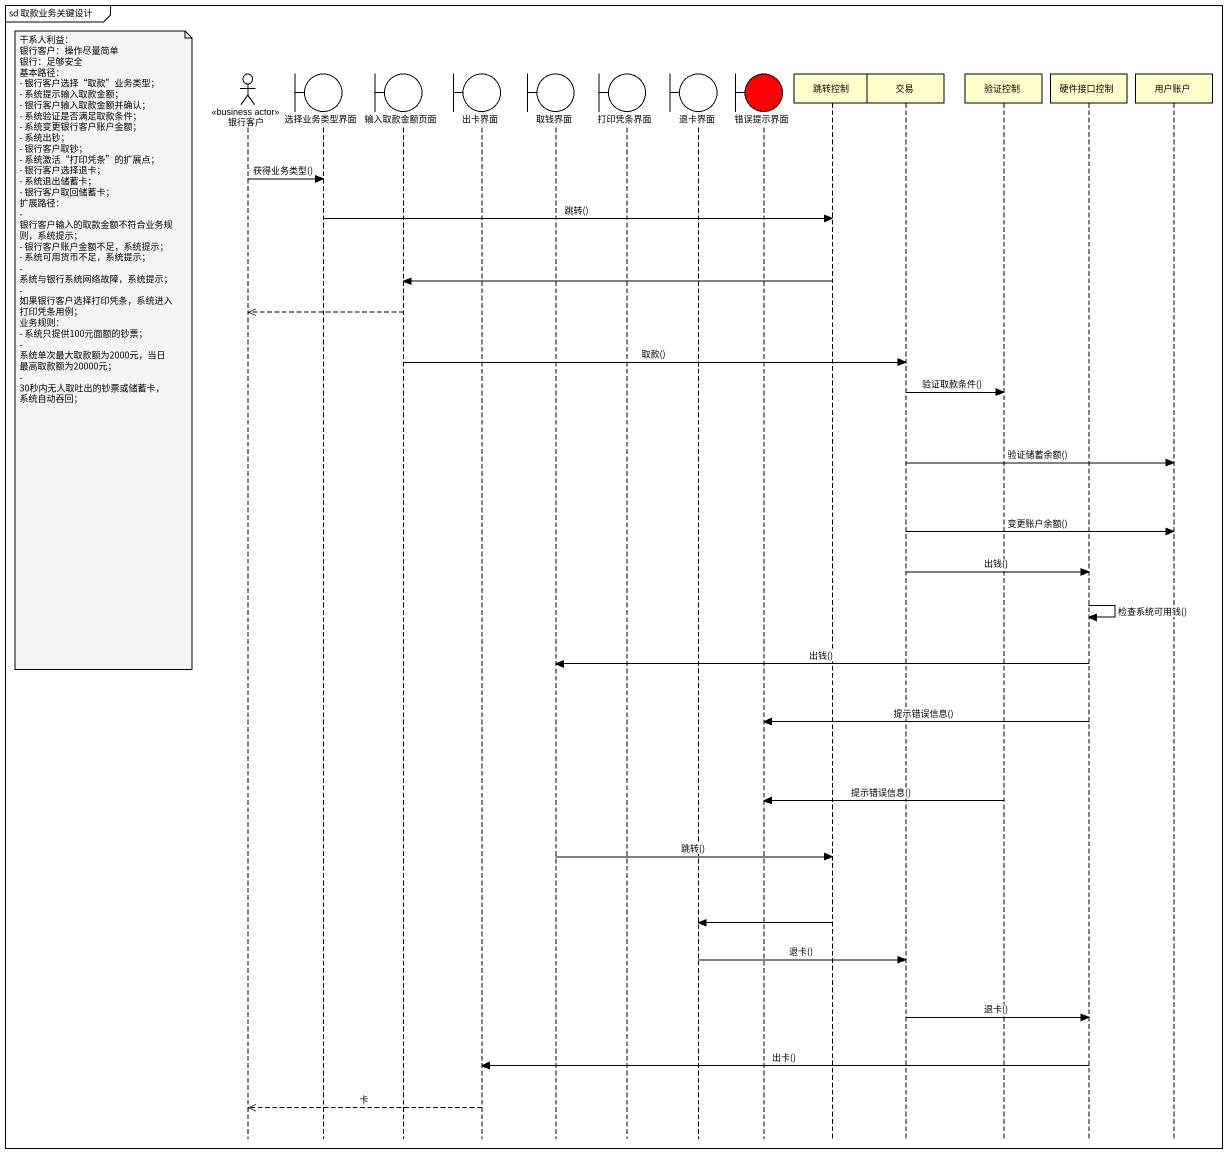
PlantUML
@startuml
mainframe sd 取款业务关键设计
hide footbox
actor 银行客户 <<business actor>>
boundary 选择业务类型界面
boundary 输入取款金额页面
boundary 出卡界面
boundary 取钱界面
boundary 打印凭条界面
boundary 退卡界面
boundary 错误提示界面 #FF0000
participant 跳转控制
participant 交易
participant 验证控制
participant 硬件接口控制
participant 用户账户

银行客户 -> 选择业务类型界面 : 获得业务类型()
选择业务类型界面 -> 跳转控制 : 跳转()
跳转控制 -> 输入取款金额页面
输入取款金额页面 -->> 银行客户
note left of 银行客户
  干系人利益：
  银行客户：操作尽量简单
  银行：足够安全
  基本路径：
  - 银行客户选择“取款”业务类型；
  - 系统提示输入取款金额；
  - 银行客户输入取款金额并确认；
  - 系统验证是否满足取款条件；
  - 系统变更银行客户账户金额；
  - 系统出钞；
  - 银行客户取钞；
  - 系统激活“打印凭条”的扩展点；
  - 银行客户选择退卡；
  - 系统退出储蓄卡；
  - 银行客户取回储蓄卡；
  扩展路径：
  - 银行客户输入的取款金额不符合业务规则，系统提示；
  - 银行客户账户金额不足，系统提示；
  - 系统可用货币不足，系统提示；
  - 系统与银行系统网络故障，系统提示；
  - 如果银行客户选择打印凭条，系统进入打印凭条用例；
  业务规则：
  - 系统只提供100元面额的钞票；
  - 系统单次最大取款额为2000元，当日最高取款额为20000元；
  - 30秒内无人取吐出的钞票或储蓄卡，系统自动吞回；
end note
输入取款金额页面 -> 交易 : 取款()
交易 -> 验证控制 : 验证取款条件()
交易 -> 用户账户 : 验证储蓄余额()
交易 -> 用户账户 : 变更账户余额()
交易 -> 硬件接口控制 : 出钱()
硬件接口控制 -> 硬件接口控制 : 检查系统可用钱()
硬件接口控制 -> 取钱界面 : 出钱()
硬件接口控制 -> 错误提示界面 : 提示错误信息()
验证控制 -> 错误提示界面 : 提示错误信息()
取钱界面 -> 跳转控制 : 跳转()
跳转控制 -> 退卡界面
退卡界面 -> 交易 : 退卡()
交易 -> 硬件接口控制 : 退卡()
硬件接口控制 -> 出卡界面 : 出卡()
出卡界面 -->> 银行客户 : 卡
@enduml
